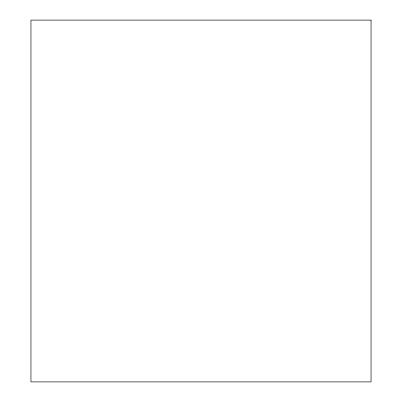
<?xml version="1.0" encoding="UTF-8"?>
<svg xmlns="http://www.w3.org/2000/svg" width="402" height="402" viewBox="0 0 402 402"><rect width="100%" height="100%" fill="white"/><g stroke="black" fill="none" stroke-linecap="round" stroke-linejoin="round"><path stroke-width="0.6" d="M371.046 20.1L30.954 20.1L30.954 381.9L371.046 381.9L371.046 20.1"/></g></svg>
